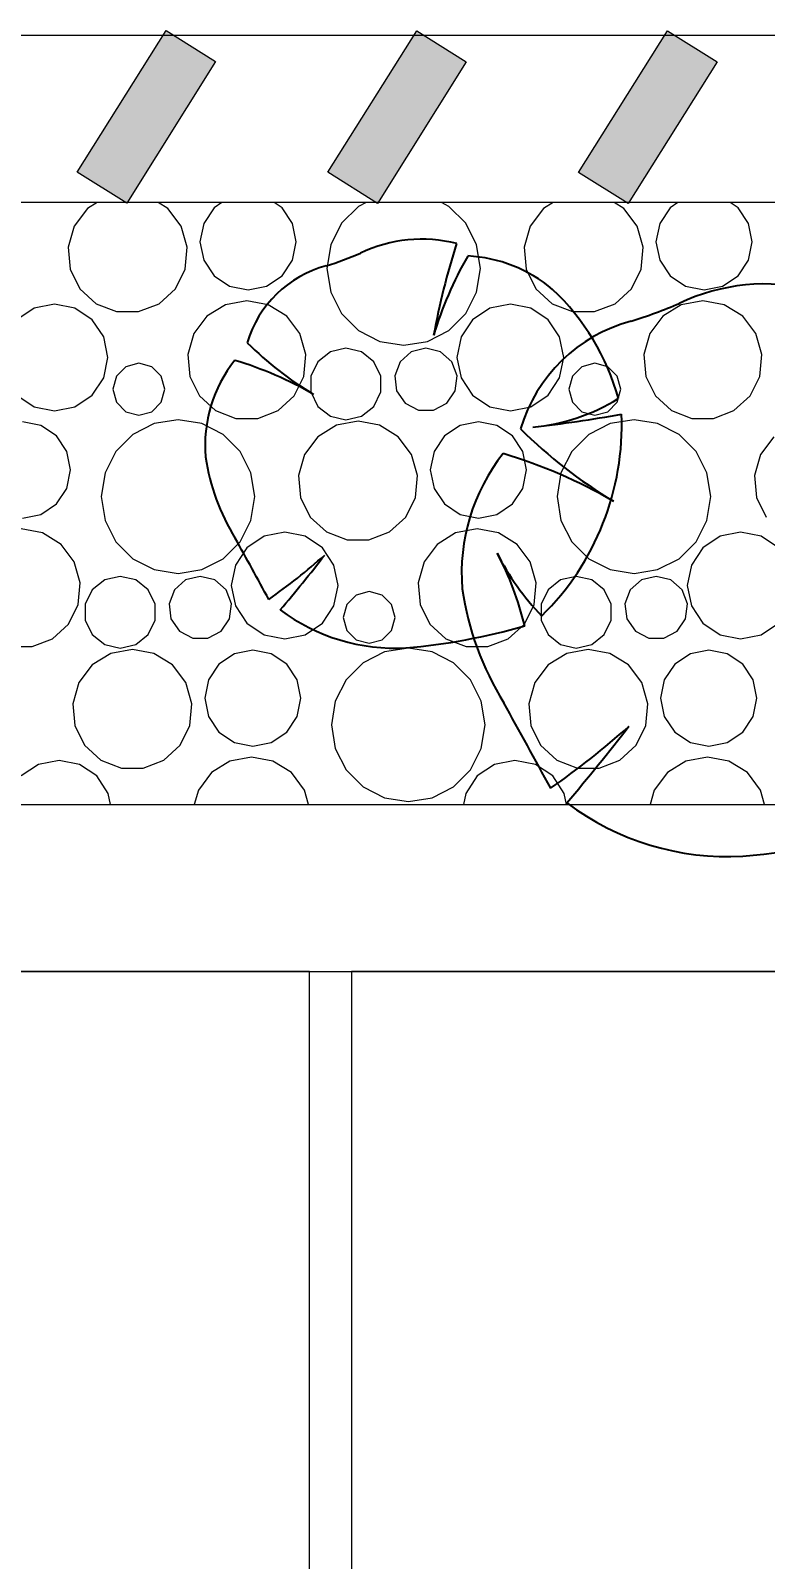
# Model space of a CAD drawing. Header units: millimetres. Extents: x 10585 to 27248, y -6479 to 7523.
# Drawn here: x 17237 to 18116, y 3268 to 5097 of the extents above; entities that cross this region are included whole.
import ezdxf

# ---------------------------------------------------------------- set-up
doc = ezdxf.new("R2010")
doc.units = ezdxf.units.MM
doc.header["$MEASUREMENT"] = 0
doc.layers.add('Dimensioning - General', color=7, linetype='Continuous')
doc.layers.add('Dimensioning - General_Pen_No__1', color=7, linetype='Continuous', lineweight=13)
doc.layers.add('New_Structural - Bearing_Pen_No__1', color=7, linetype='Continuous', lineweight=13)
doc.layers.add('New_KKAEV_Pen_No__150', color=7, linetype='Continuous', lineweight=25, true_color=0x5b5b00)
doc.layers.add('New_Structural - Bearing_Pen_No__102', color=7, linetype='Continuous', lineweight=13, true_color=0xcccccc)
doc.styles.add('GENERATED_STYLE_1', font='')
doc.styles.get('GENERATED_STYLE_1').set_extended_font_data('Arial')
doc.dimstyles.new('GENERATED_STYLE__2', dxfattribs={"dimtxt": 100, "dimasz": 47.5, "dimexe": 0.18, "dimexo": 0.0625, "dimgap": 0, "dimtad": 1, "dimdec": 0, "dimzin": 0, "dimdsep": 46, "dimtxsty": 'GENERATED_STYLE_1', "dimblk": 'ARROWHEAD_2', "dimblk1": 'ARROWHEAD_2', "dimblk2": 'ARROWHEAD_2', "dimcen": 0.09, "dimse1": 1, "dimse2": 1, "dimclrd": 7, "dimclre": 7, "dimclrt": 7, "dimadec": 0, "dimazin": 0, "dimtfac": 1, "dimtdec": 4, "dimtmove": 0, "dimatfit": 3, "dimfxl": 0, "dimtolj": 1, "dimtzin": 0, "dimarcsym": 0})

# ---------------------------------------------------------------- blocks, each defined once
blk = doc.blocks.new('*X1')
at = {"layer": 'New_Structural - Bearing_Pen_No__102', "color": 254, "linetype": 'Continuous', "lineweight": 13, "true_color": 0xcccccc}
for p, q in [((17304.8, 4884.2), (17288.9, 4863.2)), ((17316.5, 4891.4), (17304.8, 4884.2)), ((17401.2, 4884.2), (17389.5, 4891.4)), ((17417.1, 4863.2), (17401.2, 4884.2)), ((17456.4, 4885.2), (17443.9, 4866.5)), ((17465.7, 4891.4), (17456.4, 4885.2)), ((17537.7, 4885.2), (17528.4, 4891.4)), ((17550.2, 4866.5), (17537.7, 4885.2)), ((17629.2, 4886.9), (17608.9, 4866.6)), ((17638.2, 4891.4), (17629.2, 4886.9)), ((17737.2, 4886.9), (17728.3, 4891.4)), ((17757.5, 4866.6), (17737.2, 4886.9)), ((17850.4, 4884.2), (17834.5, 4863.2)), ((17862.1, 4891.4), (17850.4, 4884.2)), ((17946.8, 4884.2), (17935.1, 4891.4)), ((17962.6, 4863.2), (17946.8, 4884.2)), ((18001.9, 4885.2), (17989.5, 4866.5)), ((18011.3, 4891.4), (18001.9, 4885.2)), ((18083.3, 4885.2), (18074, 4891.4)), ((18095.8, 4866.5), (18083.3, 4885.2)), ((17443.9, 4866.5), (17439.5, 4844.5)), ((17554.6, 4844.5), (17550.2, 4866.5)), ((17608.9, 4866.6), (17595.9, 4841)), ((17770.5, 4841), (17757.5, 4866.6)), ((17989.5, 4866.5), (17985.1, 4844.5)), ((18100.1, 4844.5), (18095.8, 4866.5)), ((17288.9, 4863.2), (17281.7, 4837.9)), ((17424.3, 4837.9), (17417.1, 4863.2)), ((17834.5, 4863.2), (17827.3, 4837.9)), ((17969.8, 4837.9), (17962.6, 4863.2)), ((17281.7, 4837.9), (17284.2, 4811.7)), ((17421.8, 4811.7), (17424.3, 4837.9)), ((17439.5, 4844.5), (17443.9, 4822.5)), ((17550.2, 4822.5), (17554.6, 4844.5)), ((17595.9, 4841), (17591.4, 4812.6)), ((17775, 4812.6), (17770.5, 4841)), ((17827.3, 4837.9), (17829.7, 4811.7)), ((17967.4, 4811.7), (17969.8, 4837.9)), ((17985.1, 4844.5), (17989.5, 4822.5)), ((18095.8, 4822.5), (18100.1, 4844.5)), ((17284.2, 4811.7), (17295.9, 4788.1)), ((17410.1, 4788.1), (17421.8, 4811.7)), ((17443.9, 4822.5), (17456.4, 4803.8)), ((17537.7, 4803.8), (17550.2, 4822.5)), ((17591.4, 4812.6), (17595.9, 4784.2)), ((17770.5, 4784.2), (17775, 4812.6)), ((17829.7, 4811.7), (17841.5, 4788.1)), ((17955.7, 4788.1), (17967.4, 4811.7)), ((17989.5, 4822.5), (18001.9, 4803.8)), ((18083.3, 4803.8), (18095.8, 4822.5)), ((17456.4, 4803.8), (17475, 4791.3)), ((17519.1, 4791.3), (17537.7, 4803.8)), ((18001.9, 4803.8), (18020.6, 4791.3)), ((18064.6, 4791.3), (18083.3, 4803.8)), ((17295.9, 4788.1), (17315.3, 4770.4)), ((17390.7, 4770.4), (17410.1, 4788.1)), ((17475, 4791.3), (17497, 4787)), ((17497, 4787), (17519.1, 4791.3)), ((17595.9, 4784.2), (17608.9, 4758.6)), ((17757.5, 4758.6), (17770.5, 4784.2)), ((17841.5, 4788.1), (17860.9, 4770.4)), ((17936.2, 4770.4), (17955.7, 4788.1)), ((18020.6, 4791.3), (18042.6, 4787)), ((18042.6, 4787), (18064.6, 4791.3)), ((17240.9, 4765.2), (17220.2, 4751.3)), ((17265.3, 4770), (17240.9, 4765.2)), ((17289.7, 4765.2), (17265.3, 4770)), ((17310.4, 4751.3), (17289.7, 4765.2)), ((17315.3, 4770.4), (17339.8, 4760.9)), ((17339.8, 4760.9), (17366.1, 4760.9)), ((17366.1, 4760.9), (17390.7, 4770.4)), ((17469.9, 4769.1), (17447.7, 4755.4)), ((17495.5, 4773.9), (17469.9, 4769.1)), ((17521.2, 4769.1), (17495.5, 4773.9)), ((17543.3, 4755.4), (17521.2, 4769.1)), ((17608.9, 4758.6), (17629.2, 4738.3)), ((17737.2, 4738.3), (17757.5, 4758.6)), ((17786.4, 4765.2), (17765.7, 4751.3)), ((17810.9, 4770), (17786.4, 4765.2)), ((17835.3, 4765.2), (17810.9, 4770)), ((17856, 4751.3), (17835.3, 4765.2)), ((17860.9, 4770.4), (17885.4, 4760.9)), ((17885.4, 4760.9), (17911.7, 4760.9)), ((17911.7, 4760.9), (17936.2, 4770.4)), ((18015.4, 4769.1), (17993.3, 4755.4)), ((18041.1, 4773.9), (18015.4, 4769.1)), ((18066.7, 4769.1), (18041.1, 4773.9)), ((18088.9, 4755.4), (18066.7, 4769.1)), ((17324.3, 4730.6), (17310.4, 4751.3)), ((17447.7, 4755.4), (17432, 4734.6)), ((17559, 4734.6), (17543.3, 4755.4)), ((17629.2, 4738.3), (17654.8, 4725.3)), ((17711.6, 4725.3), (17737.2, 4738.3)), ((17765.7, 4751.3), (17751.9, 4730.6)), ((17869.8, 4730.6), (17856, 4751.3)), ((17993.3, 4755.4), (17977.6, 4734.6)), ((18104.6, 4734.6), (18088.9, 4755.4)), ((17329.1, 4706.2), (17324.3, 4730.6)), ((17432, 4734.6), (17424.9, 4709.5)), ((17566.2, 4709.5), (17559, 4734.6)), ((17654.8, 4725.3), (17683.2, 4720.8)), ((17683.2, 4720.8), (17711.6, 4725.3)), ((17751.9, 4730.6), (17747, 4706.2)), ((17874.7, 4706.2), (17869.8, 4730.6)), ((17977.6, 4734.6), (17970.4, 4709.5)), ((18111.7, 4709.5), (18104.6, 4734.6)), ((17324.3, 4681.8), (17329.1, 4706.2)), ((17424.9, 4709.5), (17427.3, 4683.5)), ((17563.8, 4683.5), (17566.2, 4709.5)), ((17580.5, 4701), (17572.3, 4683.8)), ((17595.5, 4712.9), (17580.5, 4701)), ((17614.1, 4717.2), (17595.5, 4712.9)), ((17632.7, 4712.9), (17614.1, 4717.2)), ((17647.6, 4701), (17632.7, 4712.9)), ((17655.9, 4683.8), (17647.6, 4701)), ((17678.9, 4701), (17672.5, 4684.1)), ((17692.3, 4712.9), (17678.9, 4701)), ((17709.8, 4717.2), (17692.3, 4712.9)), ((17727.3, 4712.9), (17709.8, 4717.2)), ((17740.8, 4701), (17727.3, 4712.9)), ((17747.1, 4684.1), (17740.8, 4701)), ((17747, 4706.2), (17751.9, 4681.8)), ((17869.8, 4681.8), (17874.7, 4706.2)), ((17970.4, 4709.5), (17972.8, 4683.5)), ((18109.3, 4683.5), (18111.7, 4709.5)), ((17339.5, 4683.6), (17335.4, 4668.1)), ((17350.9, 4694.9), (17339.5, 4683.6)), ((17366.4, 4699.1), (17350.9, 4694.9)), ((17381.9, 4694.9), (17366.4, 4699.1)), ((17393.2, 4683.6), (17381.9, 4694.9)), ((17397.4, 4668.1), (17393.2, 4683.6)), ((17427.3, 4683.5), (17438.9, 4660.2)), ((17552.2, 4660.2), (17563.8, 4683.5)), ((17572.3, 4683.8), (17572.3, 4664.8)), ((17655.9, 4664.8), (17655.9, 4683.8)), ((17672.5, 4684.1), (17674.6, 4666.3)), ((17745, 4666.3), (17747.1, 4684.1)), ((17885.1, 4683.6), (17880.9, 4668.1)), ((17896.4, 4694.9), (17885.1, 4683.6)), ((17911.9, 4699.1), (17896.4, 4694.9)), ((17927.4, 4694.9), (17911.9, 4699.1)), ((17938.8, 4683.6), (17927.4, 4694.9)), ((17942.9, 4668.1), (17938.8, 4683.6)), ((17972.8, 4683.5), (17984.5, 4660.2)), ((18097.7, 4660.2), (18109.3, 4683.5)), ((17310.4, 4661.1), (17324.3, 4681.8)), ((17335.4, 4668.1), (17339.5, 4652.6)), ((17393.2, 4652.6), (17397.4, 4668.1)), ((17572.3, 4664.8), (17580.5, 4647.6)), ((17647.6, 4647.6), (17655.9, 4664.8)), ((17674.6, 4666.3), (17684.9, 4651.5)), ((17734.7, 4651.5), (17745, 4666.3)), ((17751.9, 4681.8), (17765.7, 4661.1)), ((17856, 4661.1), (17869.8, 4681.8)), ((17880.9, 4668.1), (17885.1, 4652.6)), ((17938.8, 4652.6), (17942.9, 4668.1)), ((17220.2, 4661.1), (17240.9, 4647.2)), ((17240.9, 4647.2), (17265.3, 4642.4)), ((17265.3, 4642.4), (17289.7, 4647.2)), ((17289.7, 4647.2), (17310.4, 4661.1)), ((17339.5, 4652.6), (17350.9, 4641.2)), ((17381.9, 4641.2), (17393.2, 4652.6)), ((17438.9, 4660.2), (17458.2, 4642.6)), ((17532.9, 4642.6), (17552.2, 4660.2)), ((17580.5, 4647.6), (17595.5, 4635.7)), ((17632.7, 4635.7), (17647.6, 4647.6)), ((17684.9, 4651.5), (17700.8, 4643.1)), ((17718.8, 4643.1), (17734.7, 4651.5)), ((17765.7, 4661.1), (17786.4, 4647.2)), ((17786.4, 4647.2), (17810.9, 4642.4)), ((17810.9, 4642.4), (17835.3, 4647.2)), ((17835.3, 4647.2), (17856, 4661.1)), ((17885.1, 4652.6), (17896.4, 4641.2)), ((17927.4, 4641.2), (17938.8, 4652.6)), ((17984.5, 4660.2), (18003.7, 4642.6)), ((18078.4, 4642.6), (18097.7, 4660.2)), ((17249.1, 4624.7), (17227, 4629)), ((17350.9, 4641.2), (17366.4, 4637.1)), ((17366.4, 4637.1), (17381.9, 4641.2)), ((17413.2, 4631.4), (17384.8, 4626.9)), ((17441.6, 4626.9), (17413.2, 4631.4)), ((17458.2, 4642.6), (17482.5, 4633.2)), ((17482.5, 4633.2), (17508.6, 4633.2)), ((17508.6, 4633.2), (17532.9, 4642.6)), ((17595.5, 4635.7), (17614.1, 4631.4)), ((17628.6, 4629.8), (17602.7, 4625)), ((17614.1, 4631.4), (17632.7, 4635.7)), ((17654.4, 4625), (17628.6, 4629.8)), ((17700.8, 4643.1), (17718.8, 4643.1)), ((17772.6, 4629), (17750.6, 4624.7)), ((17794.6, 4624.7), (17772.6, 4629)), ((17896.4, 4641.2), (17911.9, 4637.1)), ((17911.9, 4637.1), (17927.4, 4641.2)), ((17958.8, 4631.4), (17930.4, 4626.9)), ((17987.1, 4626.9), (17958.8, 4631.4)), ((18003.7, 4642.6), (18028, 4633.2)), ((18028, 4633.2), (18054.1, 4633.2)), ((18054.1, 4633.2), (18078.4, 4642.6)), ((17267.7, 4612.2), (17249.1, 4624.7)), ((17280.2, 4593.5), (17267.7, 4612.2)), ((17359.2, 4613.9), (17338.9, 4593.6)), ((17384.8, 4626.9), (17359.2, 4613.9)), ((17467.2, 4613.9), (17441.6, 4626.9)), ((17487.5, 4593.6), (17467.2, 4613.9)), ((17580.4, 4611.2), (17564.5, 4590.2)), ((17602.7, 4625), (17580.4, 4611.2)), ((17676.8, 4611.2), (17654.4, 4625)), ((17692.6, 4590.2), (17676.8, 4611.2)), ((17731.9, 4612.2), (17719.5, 4593.5)), ((17750.6, 4624.7), (17731.9, 4612.2)), ((17813.3, 4612.2), (17794.6, 4624.7)), ((17825.8, 4593.5), (17813.3, 4612.2)), ((17904.8, 4613.9), (17884.5, 4593.6)), ((17930.4, 4626.9), (17904.8, 4613.9)), ((18012.7, 4613.9), (17987.1, 4626.9)), ((18033.1, 4593.6), (18012.7, 4613.9)), ((18125.9, 4611.2), (18110.1, 4590.2)), ((17284.6, 4571.5), (17280.2, 4593.5)), ((17338.9, 4593.6), (17325.9, 4568)), ((17500.5, 4568), (17487.5, 4593.6)), ((17719.5, 4593.5), (17715.1, 4571.5)), ((17830.1, 4571.5), (17825.8, 4593.5)), ((17884.5, 4593.6), (17871.4, 4568)), ((18046.1, 4568), (18033.1, 4593.6)), ((17564.5, 4590.2), (17557.3, 4564.9)), ((17699.8, 4564.9), (17692.6, 4590.2)), ((18110.1, 4590.2), (18102.9, 4564.9)), ((17280.2, 4549.5), (17284.6, 4571.5)), ((17325.9, 4568), (17321.4, 4539.6)), ((17505, 4539.6), (17500.5, 4568)), ((17557.3, 4564.9), (17559.7, 4538.7)), ((17697.4, 4538.7), (17699.8, 4564.9)), ((17715.1, 4571.5), (17719.5, 4549.5)), ((17825.8, 4549.5), (17830.1, 4571.5)), ((17871.4, 4568), (17867, 4539.6)), ((18050.6, 4539.6), (18046.1, 4568)), ((18102.9, 4564.9), (18105.3, 4538.7)), ((17267.7, 4530.8), (17280.2, 4549.5)), ((17321.4, 4539.6), (17325.9, 4511.2)), ((17500.5, 4511.2), (17505, 4539.6)), ((17559.7, 4538.7), (17571.5, 4515.2)), ((17685.7, 4515.2), (17697.4, 4538.7)), ((17719.5, 4549.5), (17731.9, 4530.8)), ((17813.3, 4530.8), (17825.8, 4549.5)), ((17867, 4539.6), (17871.4, 4511.2)), ((18046.1, 4511.2), (18050.6, 4539.6)), ((18105.3, 4538.7), (18117, 4515.2)), ((17227, 4514), (17249.1, 4518.4)), ((17249.1, 4518.4), (17267.7, 4530.8)), ((17731.9, 4530.8), (17750.6, 4518.4)), ((17750.6, 4518.4), (17772.6, 4514)), ((17772.6, 4514), (17794.6, 4518.4)), ((17794.6, 4518.4), (17813.3, 4530.8)), ((17251.2, 4496.1), (17225.5, 4500.9)), ((17325.9, 4511.2), (17338.9, 4485.6)), ((17487.5, 4485.6), (17500.5, 4511.2)), ((17571.5, 4515.2), (17590.9, 4497.4)), ((17666.2, 4497.4), (17685.7, 4515.2)), ((17771.1, 4500.9), (17745.4, 4496.1)), ((17796.7, 4496.1), (17771.1, 4500.9)), ((17871.4, 4511.2), (17884.5, 4485.6)), ((18033.1, 4485.6), (18046.1, 4511.2)), ((17273.3, 4482.4), (17251.2, 4496.1)), ((17289, 4461.6), (17273.3, 4482.4)), ((17338.9, 4485.6), (17359.2, 4465.3)), ((17467.2, 4465.3), (17487.5, 4485.6)), ((17516.4, 4492.2), (17495.7, 4478.3)), ((17540.9, 4497), (17516.4, 4492.2)), ((17565.3, 4492.2), (17540.9, 4497)), ((17586, 4478.3), (17565.3, 4492.2)), ((17590.9, 4497.4), (17615.4, 4487.9)), ((17615.4, 4487.9), (17641.7, 4487.9)), ((17641.7, 4487.9), (17666.2, 4497.4)), ((17723.3, 4482.4), (17707.6, 4461.6)), ((17745.4, 4496.1), (17723.3, 4482.4)), ((17818.9, 4482.4), (17796.7, 4496.1)), ((17834.6, 4461.6), (17818.9, 4482.4)), ((17884.5, 4485.6), (17904.8, 4465.3)), ((18012.7, 4465.3), (18033.1, 4485.6)), ((18062, 4492.2), (18041.3, 4478.3)), ((18086.4, 4497), (18062, 4492.2)), ((18110.9, 4492.2), (18086.4, 4497)), ((18131.6, 4478.3), (18110.9, 4492.2)), ((17359.2, 4465.3), (17384.8, 4452.3)), ((17441.6, 4452.3), (17467.2, 4465.3)), ((17495.7, 4478.3), (17481.9, 4457.6)), ((17599.8, 4457.6), (17586, 4478.3)), ((17904.8, 4465.3), (17930.4, 4452.3)), ((17987.1, 4452.3), (18012.7, 4465.3)), ((18041.3, 4478.3), (18027.5, 4457.6)), ((17296.2, 4436.5), (17289, 4461.6)), ((17384.8, 4452.3), (17413.2, 4447.8)), ((17413.2, 4447.8), (17441.6, 4452.3)), ((17481.9, 4457.6), (17477, 4433.2)), ((17604.7, 4433.2), (17599.8, 4457.6)), ((17707.6, 4461.6), (17700.4, 4436.5)), ((17841.7, 4436.5), (17834.6, 4461.6)), ((17930.4, 4452.3), (17958.8, 4447.8)), ((17958.8, 4447.8), (17987.1, 4452.3)), ((18027.5, 4457.6), (18022.6, 4433.2)), ((17293.8, 4410.5), (17296.2, 4436.5)), ((17310.5, 4428), (17302.3, 4410.8)), ((17325.5, 4439.9), (17310.5, 4428)), ((17344.1, 4444.2), (17325.5, 4439.9)), ((17362.7, 4439.9), (17344.1, 4444.2)), ((17377.6, 4428), (17362.7, 4439.9)), ((17385.9, 4410.8), (17377.6, 4428)), ((17408.9, 4428), (17402.5, 4411.2)), ((17422.3, 4439.9), (17408.9, 4428)), ((17439.8, 4444.2), (17422.3, 4439.9)), ((17457.3, 4439.9), (17439.8, 4444.2)), ((17470.8, 4428), (17457.3, 4439.9)), ((17477.1, 4411.2), (17470.8, 4428)), ((17477, 4433.2), (17481.9, 4408.8)), ((17599.8, 4408.8), (17604.7, 4433.2)), ((17700.4, 4436.5), (17702.8, 4410.5)), ((17839.3, 4410.5), (17841.7, 4436.5)), ((17856.1, 4428), (17847.8, 4410.8)), ((17871, 4439.9), (17856.1, 4428)), ((17889.6, 4444.2), (17871, 4439.9)), ((17908.2, 4439.9), (17889.6, 4444.2)), ((17923.2, 4428), (17908.2, 4439.9)), ((17931.4, 4410.8), (17923.2, 4428)), ((17954.4, 4428), (17948, 4411.2)), ((17967.9, 4439.9), (17954.4, 4428)), ((17985.4, 4444.2), (17967.9, 4439.9)), ((18002.8, 4439.9), (17985.4, 4444.2)), ((18016.3, 4428), (18002.8, 4439.9)), ((18022.7, 4411.2), (18016.3, 4428)), ((18022.6, 4433.2), (18027.5, 4408.8)), ((17282.2, 4387.2), (17293.8, 4410.5)), ((17302.3, 4410.8), (17302.3, 4391.8)), ((17385.9, 4391.8), (17385.9, 4410.8)), ((17402.5, 4411.2), (17404.6, 4393.3)), ((17475, 4393.3), (17477.1, 4411.2)), ((17481.9, 4408.8), (17495.7, 4388.1)), ((17586, 4388.1), (17599.8, 4408.8)), ((17615.1, 4410.6), (17610.9, 4395.1)), ((17626.4, 4421.9), (17615.1, 4410.6)), ((17641.9, 4426.1), (17626.4, 4421.9)), ((17657.4, 4421.9), (17641.9, 4426.1)), ((17668.8, 4410.6), (17657.4, 4421.9)), ((17672.9, 4395.1), (17668.8, 4410.6)), ((17702.8, 4410.5), (17714.5, 4387.2)), ((17827.7, 4387.2), (17839.3, 4410.5)), ((17847.8, 4410.8), (17847.8, 4391.8)), ((17931.4, 4391.8), (17931.4, 4410.8)), ((17948, 4411.2), (17950.2, 4393.3)), ((18020.5, 4393.3), (18022.7, 4411.2)), ((18027.5, 4408.8), (18041.3, 4388.1)), ((17302.3, 4391.8), (17310.5, 4374.6)), ((17377.6, 4374.6), (17385.9, 4391.8)), ((17404.6, 4393.3), (17414.9, 4378.5)), ((17464.7, 4378.5), (17475, 4393.3)), ((17610.9, 4395.1), (17615.1, 4379.6)), ((17668.8, 4379.6), (17672.9, 4395.1)), ((17847.8, 4391.8), (17856.1, 4374.6)), ((17923.2, 4374.6), (17931.4, 4391.8)), ((17950.2, 4393.3), (17960.4, 4378.5)), ((18010.3, 4378.5), (18020.5, 4393.3)), ((17262.9, 4369.6), (17282.2, 4387.2)), ((17310.5, 4374.6), (17325.5, 4362.7)), ((17362.7, 4362.7), (17377.6, 4374.6)), ((17414.9, 4378.5), (17430.8, 4370.1)), ((17448.8, 4370.1), (17464.7, 4378.5)), ((17495.7, 4388.1), (17516.4, 4374.2)), ((17516.4, 4374.2), (17540.9, 4369.4)), ((17540.9, 4369.4), (17565.3, 4374.2)), ((17565.3, 4374.2), (17586, 4388.1)), ((17615.1, 4379.6), (17626.4, 4368.2)), ((17657.4, 4368.2), (17668.8, 4379.6)), ((17714.5, 4387.2), (17733.7, 4369.6)), ((17808.4, 4369.6), (17827.7, 4387.2)), ((17856.1, 4374.6), (17871, 4362.7)), ((17908.2, 4362.7), (17923.2, 4374.6)), ((17960.4, 4378.5), (17976.4, 4370.1)), ((17994.4, 4370.1), (18010.3, 4378.5)), ((18041.3, 4388.1), (18062, 4374.2)), ((18062, 4374.2), (18086.4, 4369.4)), ((18086.4, 4369.4), (18110.9, 4374.2)), ((18110.9, 4374.2), (18131.6, 4388.1)), ((17212.5, 4360.2), (17238.6, 4360.2)), ((17238.6, 4360.2), (17262.9, 4369.6)), ((17325.5, 4362.7), (17344.1, 4358.4)), ((17358.6, 4356.8), (17332.7, 4352)), ((17344.1, 4358.4), (17362.7, 4362.7)), ((17384.4, 4352), (17358.6, 4356.8)), ((17430.8, 4370.1), (17448.8, 4370.1)), ((17502.6, 4356), (17480.6, 4351.7)), ((17524.6, 4351.7), (17502.6, 4356)), ((17626.4, 4368.2), (17641.9, 4364.1)), ((17660.4, 4353.9), (17634.8, 4340.9)), ((17641.9, 4364.1), (17657.4, 4368.2)), ((17688.8, 4358.4), (17660.4, 4353.9)), ((17717.1, 4353.9), (17688.8, 4358.4)), ((17742.7, 4340.9), (17717.1, 4353.9)), ((17733.7, 4369.6), (17758, 4360.2)), ((17758, 4360.2), (17784.1, 4360.2)), ((17784.1, 4360.2), (17808.4, 4369.6)), ((17871, 4362.7), (17889.6, 4358.4)), ((17904.1, 4356.8), (17878.3, 4352)), ((17889.6, 4358.4), (17908.2, 4362.7)), ((17930, 4352), (17904.1, 4356.8)), ((17976.4, 4370.1), (17994.4, 4370.1)), ((18048.2, 4356), (18026.2, 4351.7)), ((18070.2, 4351.7), (18048.2, 4356)), ((17310.4, 4338.2), (17294.5, 4317.2)), ((17332.7, 4352), (17310.4, 4338.2)), ((17406.8, 4338.2), (17384.4, 4352)), ((17422.6, 4317.2), (17406.8, 4338.2)), ((17461.9, 4339.2), (17449.5, 4320.5)), ((17480.6, 4351.7), (17461.9, 4339.2)), ((17543.3, 4339.2), (17524.6, 4351.7)), ((17555.8, 4320.5), (17543.3, 4339.2)), ((17634.8, 4340.9), (17614.5, 4320.6)), ((17763.1, 4320.6), (17742.7, 4340.9)), ((17855.9, 4338.2), (17840.1, 4317.2)), ((17878.3, 4352), (17855.9, 4338.2)), ((17952.3, 4338.2), (17930, 4352)), ((17968.2, 4317.2), (17952.3, 4338.2)), ((18007.5, 4339.2), (17995, 4320.5)), ((18026.2, 4351.7), (18007.5, 4339.2)), ((18088.9, 4339.2), (18070.2, 4351.7)), ((18101.3, 4320.5), (18088.9, 4339.2)), ((17294.5, 4317.2), (17287.3, 4291.9)), ((17429.8, 4291.9), (17422.6, 4317.2)), ((17449.5, 4320.5), (17445.1, 4298.5)), ((17560.1, 4298.5), (17555.8, 4320.5)), ((17614.5, 4320.6), (17601.4, 4295)), ((17776.1, 4295), (17763.1, 4320.6)), ((17840.1, 4317.2), (17832.9, 4291.9)), ((17975.4, 4291.9), (17968.2, 4317.2)), ((17995, 4320.5), (17990.6, 4298.5)), ((18105.7, 4298.5), (18101.3, 4320.5)), ((17445.1, 4298.5), (17449.5, 4276.5)), ((17555.8, 4276.5), (17560.1, 4298.5)), ((17990.6, 4298.5), (17995, 4276.5)), ((18101.3, 4276.5), (18105.7, 4298.5)), ((17287.3, 4291.9), (17289.7, 4265.7)), ((17427.4, 4265.7), (17429.8, 4291.9)), ((17601.4, 4295), (17597, 4266.6)), ((17780.6, 4266.6), (17776.1, 4295)), ((17832.9, 4291.9), (17835.3, 4265.7)), ((17972.9, 4265.7), (17975.4, 4291.9)), ((17289.7, 4265.7), (17301.5, 4242.2)), ((17415.7, 4242.2), (17427.4, 4265.7)), ((17449.5, 4276.5), (17461.9, 4257.8)), ((17543.3, 4257.8), (17555.8, 4276.5)), ((17597, 4266.6), (17601.4, 4238.2)), ((17776.1, 4238.2), (17780.6, 4266.6)), ((17835.3, 4265.7), (17847, 4242.2)), ((17961.2, 4242.2), (17972.9, 4265.7)), ((17995, 4276.5), (18007.5, 4257.8)), ((18088.9, 4257.8), (18101.3, 4276.5)), ((17461.9, 4257.8), (17480.6, 4245.4)), ((17480.6, 4245.4), (17502.6, 4241)), ((17502.6, 4241), (17524.6, 4245.4)), ((17524.6, 4245.4), (17543.3, 4257.8)), ((18007.5, 4257.8), (18026.2, 4245.4)), ((18026.2, 4245.4), (18048.2, 4241)), ((18048.2, 4241), (18070.2, 4245.4)), ((18070.2, 4245.4), (18088.9, 4257.8)), ((17301.5, 4242.2), (17320.9, 4224.4)), ((17396.2, 4224.4), (17415.7, 4242.2)), ((17501.1, 4227.9), (17475.4, 4223.1)), ((17526.7, 4223.1), (17501.1, 4227.9)), ((17601.4, 4238.2), (17614.5, 4212.6)), ((17763.1, 4212.6), (17776.1, 4238.2)), ((17847, 4242.2), (17866.5, 4224.4)), ((17941.8, 4224.4), (17961.2, 4242.2)), ((18046.6, 4227.9), (18021, 4223.1)), ((18072.3, 4223.1), (18046.6, 4227.9)), ((17246.4, 4219.2), (17225.7, 4205.4)), ((17270.9, 4224), (17246.4, 4219.2)), ((17295.3, 4219.2), (17270.9, 4224)), ((17316, 4205.4), (17295.3, 4219.2)), ((17320.9, 4224.4), (17345.4, 4214.9)), ((17345.4, 4214.9), (17371.7, 4214.9)), ((17371.7, 4214.9), (17396.2, 4224.4)), ((17453.3, 4209.4), (17437.6, 4188.6)), ((17475.4, 4223.1), (17453.3, 4209.4)), ((17548.9, 4209.4), (17526.7, 4223.1)), ((17564.6, 4188.6), (17548.9, 4209.4)), ((17614.5, 4212.6), (17634.8, 4192.3)), ((17742.7, 4192.3), (17763.1, 4212.6)), ((17792, 4219.2), (17771.3, 4205.4)), ((17816.4, 4224), (17792, 4219.2)), ((17840.9, 4219.2), (17816.4, 4224)), ((17861.6, 4205.4), (17840.9, 4219.2)), ((17866.5, 4224.4), (17891, 4214.9)), ((17891, 4214.9), (17917.3, 4214.9)), ((17917.3, 4214.9), (17941.8, 4224.4)), ((17998.8, 4209.4), (17983.1, 4188.6)), ((18021, 4223.1), (17998.8, 4209.4)), ((18094.5, 4209.4), (18072.3, 4223.1)), ((18110.2, 4188.6), (18094.5, 4209.4)), ((17329.8, 4184.6), (17316, 4205.4)), ((17634.8, 4192.3), (17660.4, 4179.3)), ((17717.1, 4179.3), (17742.7, 4192.3)), ((17771.3, 4205.4), (17757.5, 4184.6)), ((17875.4, 4184.6), (17861.6, 4205.4)), ((17332.5, 4171.4), (17329.8, 4184.6)), ((17437.6, 4188.6), (17432.7, 4171.4)), ((17569.5, 4171.4), (17564.6, 4188.6)), ((17660.4, 4179.3), (17688.8, 4174.8)), ((17688.8, 4174.8), (17717.1, 4179.3)), ((17757.5, 4184.6), (17754.8, 4171.4)), ((17878, 4171.4), (17875.4, 4184.6)), ((17983.1, 4188.6), (17978.2, 4171.4)), ((18115.1, 4171.4), (18110.2, 4188.6))]:
    blk.add_line(p, q, dxfattribs=at)
blk = doc.blocks.new('*D9')
at = {"layer": 'Dimensioning - General_Pen_No__1', "color": 7, "linetype": 'Continuous', "lineweight": 13}
for p, q in [((15058.3, 3989.5), (15120.8, 3953.4)), ((15136.4, 3971.4), (15042.7, 3971.4)), ((15089.5, 1671.1), (15089.5, 3971.4)), ((15058.3, 1689.2), (15120.8, 1653.1)), ((15136.4, 1671.1), (15042.7, 1671.1)), ((15089.5, 1640.6), (15089.5, 1671.1))]:
    blk.add_line(p, q, dxfattribs=at)
at = {"layer": 'Dimensioning - General_Pen_No__1', "color": 7, "lineweight": 13, "insert": (15069.5, 2650.3), "char_height": 100, "attachment_point": 7, "rotation": 90, "style": 'GENERATED_STYLE_1'}
blk.add_mtext('\\A1;{\\pql;\\fArial|b0|i0|c0|p34;2\xa0300}', dxfattribs=at)
blk = doc.blocks.new('ARROWHEAD_2')
at = {"color": 0, "linetype": 'Continuous', "lineweight": 0}
for p, q in [((-0.378, -0.655), (0.378, 0.655)), ((0, 0), (-1, 0))]:
    blk.add_line(p, q, dxfattribs=at)
blk = doc.blocks.new('*D10')
at = {"layer": 'Dimensioning - General_Pen_No__1', "color": 7, "linetype": 'Continuous', "lineweight": 13}
for p, q in [((15089.5, 4891.4), (15089.5, 4922)), ((15120.8, 4873.4), (15058.3, 4909.5)), ((15136.4, 4891.4), (15042.7, 4891.4)), ((15089.5, 3971.4), (15089.5, 4891.4)), ((15058.3, 3989.5), (15120.8, 3953.4)), ((15136.4, 3971.4), (15042.7, 3971.4))]:
    blk.add_line(p, q, dxfattribs=at)
at = {"layer": 'Dimensioning - General_Pen_No__1', "color": 7, "lineweight": 13, "insert": (15069.5, 4317.6), "char_height": 100, "attachment_point": 7, "rotation": 90, "style": 'GENERATED_STYLE_1'}
blk.add_mtext('\\A1;{\\pql;\\fArial|b0|i0|c0|p34;920}', dxfattribs=at)

msp = doc.modelspace()

# ---------------------------------------------------------------- hatches: boundary and pattern name
at = {"layer": 'New_Structural - Bearing_Pen_No__1', "linetype": 'Continuous', "lineweight": 13}
for points in [[(17292.5, 4927.8), (17351.8, 4890.6), (17458.1, 5060), (17398.9, 5097.2)], [(17592.5, 4927.7), (17651.8, 4890.4), (17758.1, 5059.8), (17698.9, 5097)], [(17892.5, 4927.5), (17951.8, 4890.3), (18058.1, 5059.6), (17998.9, 5096.9)]]:
    msp.add_hatch(color=7, dxfattribs=at).paths.add_polyline_path(points)

# ---------------------------------------------------------------- linework, layer by layer
at = {"layer": 'New_KKAEV_Pen_No__150', "color": 58, "linetype": 'Continuous', "lineweight": 25, "true_color": 0x5b5b00}
for centre, radius, start, end in [((17705, 4678.5), 169.1, 75.7331, 115.681), ((17452.1, 5254.9), 460.5, 287.4908, 292.9598), ((18552.7, 4582.1), 847.1, 162.1064, 169.7754), ((17625.3, 4685.6), 134.7, 104.96, 163.5773), ((18139.8, 4608.3), 438.6, 150.0173, 163.5538), ((17751.8, 4658.4), 169.3, 49.6822, 87.2692), ((18115.6, 4557.4), 236.7, 75.7331, 115.681), ((17669.1, 4582.6), 281, 15.3375, 46.8029), ((17761.6, 5364.3), 644.6, 287.4908, 292.9598), ((18004, 4567.3), 188.6, 104.96, 163.5773), ((17788, 5017.1), 413.9, 225.1451, 239.1049), ((17610.3, 4600.6), 164.7, 141.6944, 184.7098), ((17353.8, 4278), 443.3, 60.0024, 73.3193), ((17817.1, 4855.2), 233.3, 275.0422, 301.799), ((17675, 6111.3), 1497.3, 276.2349, 280.3463), ((17623.5, 4625.5), 320.7, 314.5126, 2.2962), ((18231.8, 5031.3), 579.4, 225.1451, 239.1049), ((17983, 4448.2), 230.5, 141.6944, 184.7098), ((17624, 3996.6), 620.6, 60.0024, 73.3193), ((17699.2, 4624.1), 255.7, 188.332, 211.7159), ((12631.4, 1781.2), 5555.3, 28.3209, 29.1802), ((17127.9, 4982.9), 689.7, 304.8214, 311.9203), ((15858.9, 5816.6), 2192.4, 319.8879, 322.0917), ((17487.5, 4305.3), 349.7, 13.1802, 28.4528), ((18071.4, 4611.7), 309.7, 206.8241, 223.917), ((18107.5, 4481.2), 358, 188.332, 211.7159), ((17673.3, 4587.9), 229.6, 233.151, 273.1386), ((17622.2, 5097), 741.1, 274.9279, 286.1252), ((11012.6, 501.1), 7777.4, 28.32085, 29.18018), ((17307.7, 4983.4), 965.6, 304.8214, 311.9203), ((15531.1, 6150.7), 3069.3, 319.8879, 322.0917), ((18071.3, 4430.4), 321.5, 233.151, 273.1386), ((17999.7, 5143.2), 1037.5, 274.9279, 286.1252)]:
    msp.add_arc(centre, radius, start, end, dxfattribs=at)
at = {"layer": 'New_Structural - Bearing_Pen_No__1', "color": 7, "linetype": 'Continuous', "lineweight": 13, "flags": 128}
for points in [[(15256.1, 3971.4), (19985.3, 3971.4), (19985.3, 5091.4), (15256.1, 5091.4)], [(15456.1, 4171.4), (19785.3, 4171.4), (19785.3, 4891.4), (15456.1, 4891.4)], [(15256.1, 1671.1), (17570.7, 1671.1), (17570.7, 3971.4), (15256.1, 3971.4)], [(17570.7, 1671.1), (17570.7, 3971.4), (17620.7, 3971.4), (17620.7, 1671.1)], [(17620.7, 1671.1), (19935.3, 1671.1), (19935.3, 3971.4), (17620.7, 3971.4)]]:
    msp.add_lwpolyline(points, close=True, dxfattribs=at)
at = {"layer": 'New_Structural - Bearing_Pen_No__1', "color": 7, "linetype": 'Continuous', "lineweight": 13}
for points in [[(17292.5, 4927.8), (17398.9, 5097.2), (17458.1, 5060), (17351.8, 4890.6)], [(17592.5, 4927.7), (17698.9, 5097), (17758.1, 5059.8), (17651.8, 4890.4)], [(17892.5, 4927.5), (17998.9, 5096.9), (18058.1, 5059.6), (17951.8, 4890.3)]]:
    msp.add_lwpolyline(points, close=True, dxfattribs=at)

# ---------------------------------------------------------------- block references
at = {"layer": 'New_Structural - Bearing_Pen_No__102', "color": 254, "linetype": 'Continuous', "lineweight": 13, "true_color": 0xcccccc}
msp.add_blockref('*X1', (0, 0), dxfattribs=at)

# ---------------------------------------------------------------- dimensions: what is measured, and where the dimension line sits
at = {"layer": 'Dimensioning - General', "color": 7, "linetype": 'Continuous', "lineweight": 13}
for base, p1, p2, picture, middle in [((15089.5, 4891.4), (15424.5, 3971.4), (21775.3, 4891.4), '*D10', (15019.5, 4431.9)), ((15089.5, 3971.4), (17570.7, 1671.1), (15424.5, 3971.4), '*D9', (15019.5, 2822.1))]:
    dim = msp.add_linear_dim(base=base, p1=p1, p2=p2, angle=90, dimstyle='GENERATED_STYLE__2', dxfattribs=at)
    dim.commit()
    dim.dimension.update_dxf_attribs({"geometry": picture, "text_midpoint": middle, "dimtype": 160, "text_rotation": 90})

doc.saveas('drawing.dxf')
